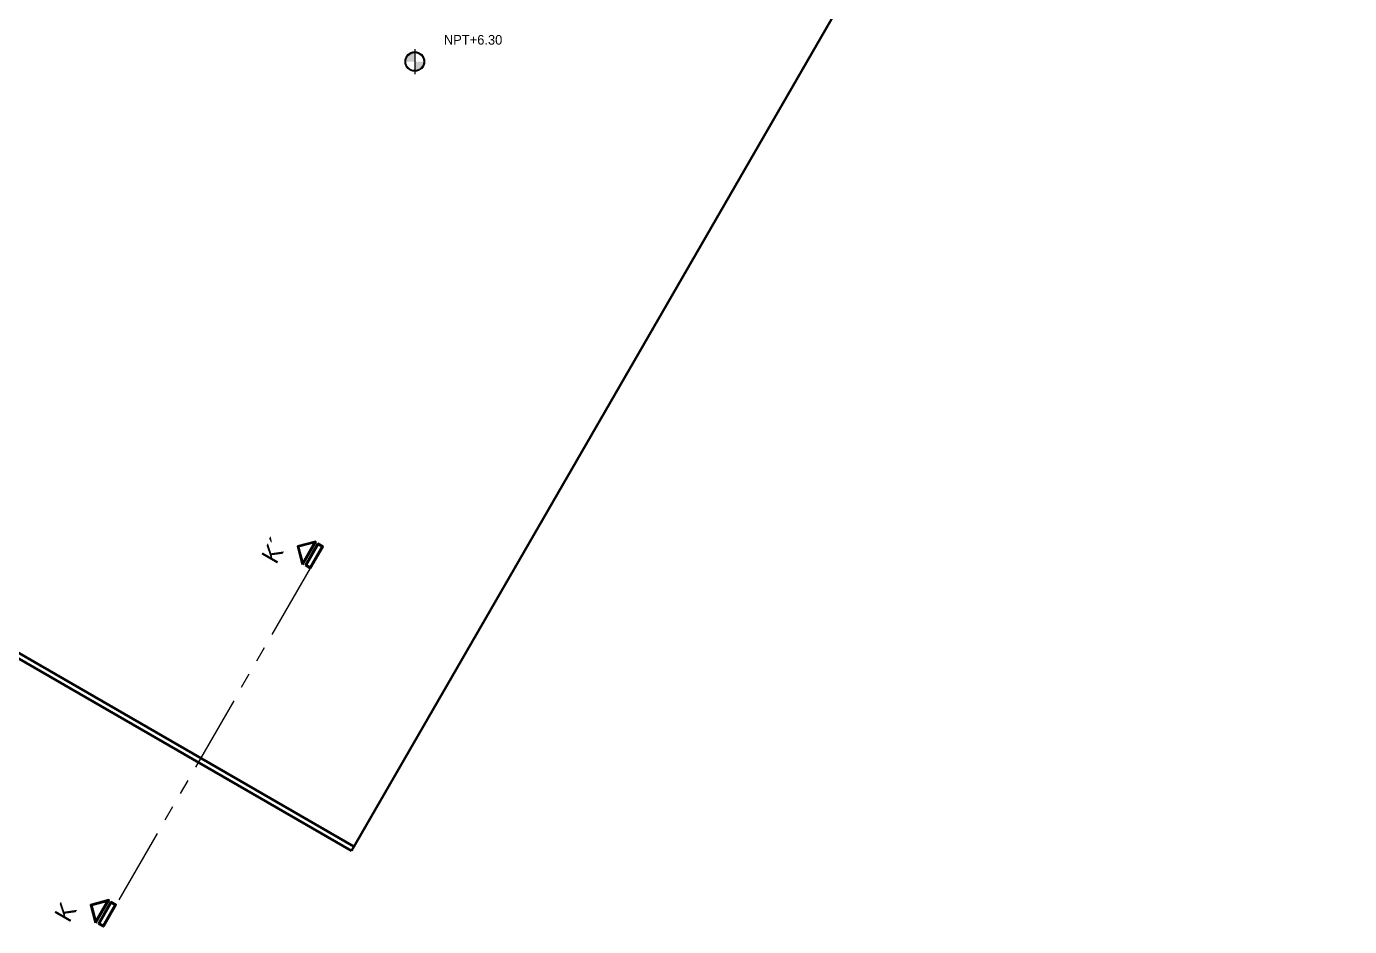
# Model space of a CAD drawing. Header units: millimetres. Extents: x 255 to 764, y 60 to 269.
# Drawn here: x 684.3 to 739.2, y 111 to 148.3 of the extents above; entities that cross this region are included whole.
import ezdxf

# ---------------------------------------------------------------- set-up
doc = ezdxf.new("R2010")
doc.units = ezdxf.units.MM
doc.linetypes.add('PHANTOM2', pattern=[31.75, 15.875, -3.175, 3.175, -3.175, 3.175, -3.175])
for name, color, linetype, lineweight in [('FACHADA 03', 4, 'Continuous', 40), ('FACHADA 04', 3, 'Continuous', 30), ('FACHADA 05', 2, 'Continuous', 20), ('linea de corte', 2, 'PHANTOM2', 20)]:
    doc.layers.add(name, color=color, linetype=linetype, lineweight=lineweight)

msp = doc.modelspace()

# ---------------------------------------------------------------- hatches: boundary and pattern name
at = {"layer": 'FACHADA 05'}
h = msp.add_hatch(color=256, dxfattribs=at)
h.paths.add_polyline_path([(700.426, 147.25, 0.414214), (700.051, 146.875), (700.426, 146.875)])
h.paths.add_polyline_path([(700.801, 146.875), (700.426, 146.875), (700.426, 146.5, 0.414214)])

# ---------------------------------------------------------------- linework, layer by layer
at = {"layer": 'FACHADA 03', "linetype": 'Continuous', "lineweight": 30, "ltscale": 0.2}
msp.add_line((697.797, 114.144), (739.197, 185.851), dxfattribs=at)
at = {"layer": 'FACHADA 04'}
for p, q in [((669.911, 130.244), (697.797, 114.144)), ((670.184, 130.318), (697.897, 114.318))]:
    msp.add_line(p, q, dxfattribs=at)
for points in [[(695.77, 126.021), (696.319, 126.97), (695.57, 126.77)], [(695.777, 126.073), (696.277, 126.939), (695.594, 126.756)], [(695.888, 125.985), (696.408, 126.886), (696.613, 126.768), (696.093, 125.867)], [(695.916, 125.993), (696.416, 126.859), (696.585, 126.761), (696.085, 125.895)], [(687.187, 111.155), (687.736, 112.104), (686.987, 111.904)], [(687.194, 111.207), (687.694, 112.073), (687.011, 111.89)], [(687.305, 111.119), (687.825, 112.02), (688.03, 111.902), (687.51, 111.001)], [(687.333, 111.127), (687.833, 111.993), (688.003, 111.895), (687.503, 111.029)]]:
    msp.add_lwpolyline(points, close=True, dxfattribs=at)
at = {"layer": 'FACHADA 05'}
msp.add_line((700.426, 147.395), (700.426, 146.355), dxfattribs=at)
for radius in [0.405, 0.375]:
    msp.add_circle((700.426, 146.875), radius, dxfattribs=at)
at = {"layer": 'linea de corte', "ltscale": 0.2}
msp.add_line((696.089, 125.861), (688.03, 111.902), dxfattribs=at)

# ---------------------------------------------------------------- texts
at = {"layer": 'FACHADA 04', "char_height": 0.75, "width": 0.9786, "attachment_point": 1, "rotation": 60}
for s, insert in [('K´', (694.025, 126.366)), ('K', (685.442, 111.5))]:
    msp.add_mtext(s, dxfattribs=dict(at, insert=insert))
at = {"layer": 'FACHADA 05', "insert": (701.633, 147.977), "char_height": 0.4, "width": 2.6104, "attachment_point": 1}
msp.add_mtext('NPT+6.30', dxfattribs=at)

doc.saveas('drawing.dxf')
